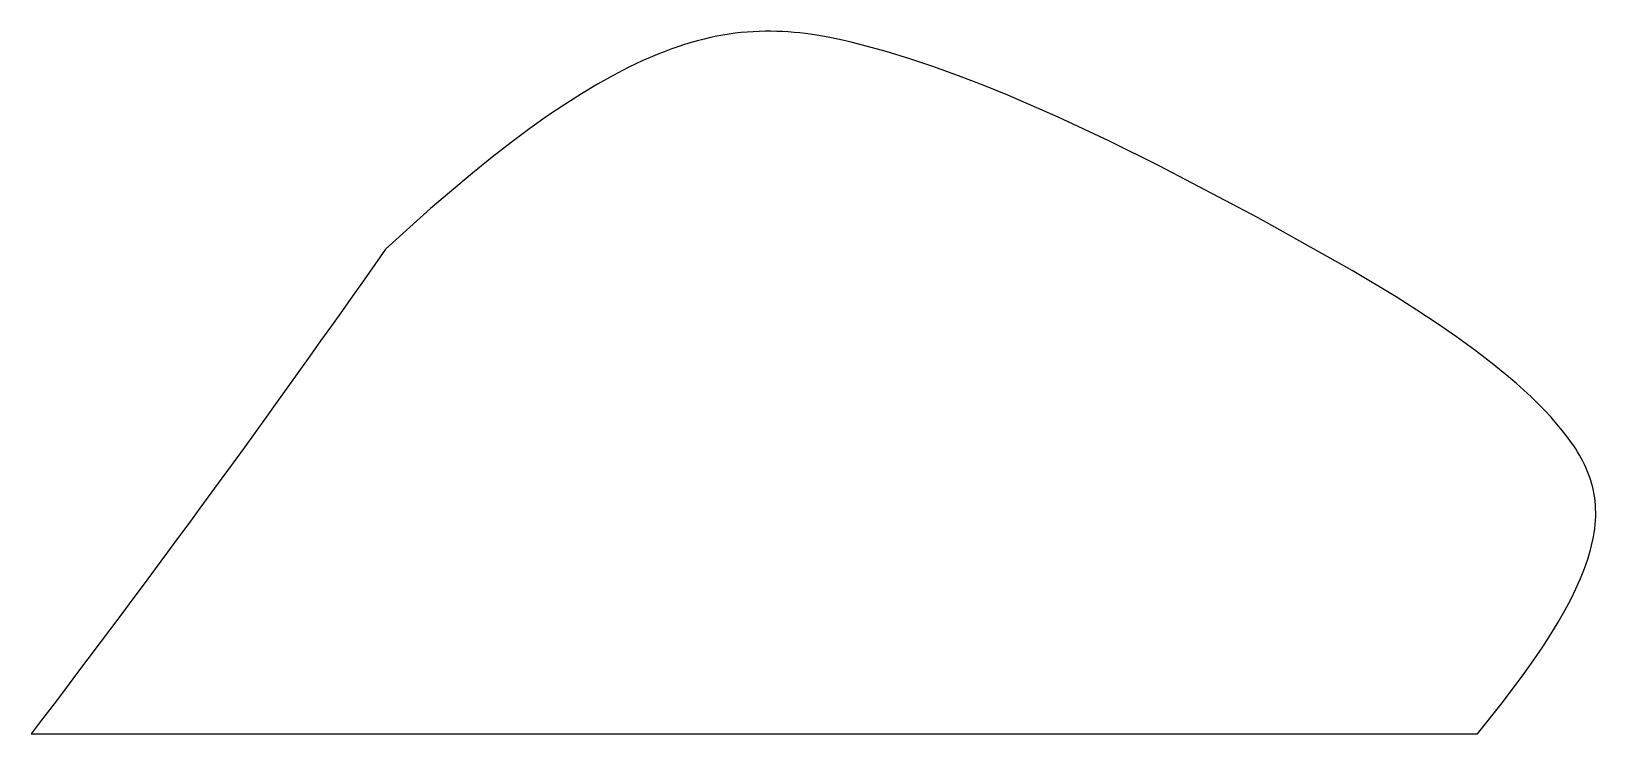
# Model space of a CAD drawing. Header units: inches. Extents: x 74.17 to 82.12, y -44.47 to -40.9.
import ezdxf

# ---------------------------------------------------------------- set-up
doc = ezdxf.new("R2010")
doc.units = ezdxf.units.IN
doc.header["$MEASUREMENT"] = 0
doc.layers.add('Default', color=7, linetype='Continuous', true_color=0x000000)

msp = doc.modelspace()

# ---------------------------------------------------------------- linework, layer by layer
at = {"layer": 'Default'}
msp.add_lwpolyline([(81.5181, -44.4741), (81.645, -44.3151), (81.755, -44.1682), (81.8039, -44.0989), (81.8488, -44.0324), (81.8899, -43.9686), (81.9272, -43.9072), (81.9609, -43.8482), (81.991, -43.7916), (82.0176, -43.7372), (82.0297, -43.7108), (82.0409, -43.6849), (82.0513, -43.6595), (82.061, -43.6346), (82.0698, -43.6102), (82.0778, -43.5863), (82.0851, -43.5628), (82.0916, -43.5398), (82.0974, -43.5172), (82.1024, -43.495), (82.1067, -43.4732), (82.1103, -43.4519), (82.1133, -43.4309), (82.1155, -43.4103), (82.1171, -43.39), (82.118, -43.3701), (82.1182, -43.3505), (82.1178, -43.3313), (82.1168, -43.3123), (82.1152, -43.2937), (82.113, -43.2753), (82.1102, -43.2573), (82.1069, -43.2394), (82.1029, -43.2219), (82.0985, -43.2045), (82.0935, -43.1874), (82.0879, -43.1705), (82.0819, -43.1538), (82.0753, -43.1373), (82.0683, -43.121), (82.0607, -43.1048), (82.0528, -43.0888), (82.0443, -43.0729), (82.0355, -43.0572), (82.0262, -43.0416), (82.0164, -43.026), (82.0063, -43.0106), (81.9958, -42.9952), (81.9736, -42.9647), (81.9501, -42.9343), (81.9214, -42.8996), (81.8911, -42.865), (81.8591, -42.8305), (81.8255, -42.7961), (81.7904, -42.7617), (81.7537, -42.7274), (81.7155, -42.6932), (81.6759, -42.6591), (81.5925, -42.591), (81.5039, -42.5231), (81.4104, -42.4554), (81.3123, -42.3879), (81.2099, -42.3206), (81.1037, -42.2534), (80.8808, -42.1193), (80.4033, -41.8515), (79.9001, -41.5864), (79.644, -41.4594), (79.3874, -41.3392), (79.1323, -41.2282), (79.0058, -41.1768), (78.8804, -41.1285), (78.7563, -41.0837), (78.6337, -41.0427), (78.5129, -41.0056), (78.3941, -40.9729), (78.3355, -40.9583), (78.2773, -40.945), (78.2193, -40.9332), (78.1615, -40.923), (78.1036, -40.9147), (78.0746, -40.9113), (78.0455, -40.9084), (78.0164, -40.9061), (77.9871, -40.9043), (77.9577, -40.9031), (77.9282, -40.9025), (77.8985, -40.9026), (77.8686, -40.9033), (77.8385, -40.9046), (77.8082, -40.9067), (77.7776, -40.9095), (77.7468, -40.913), (77.7158, -40.9173), (77.6844, -40.9223), (77.6527, -40.9282), (77.6207, -40.9349), (77.5883, -40.9424), (77.5556, -40.9508), (77.5224, -40.9601), (77.4889, -40.9703), (77.4549, -40.9814), (77.4205, -40.9934), (77.3857, -41.0065), (77.3503, -41.0205), (77.3144, -41.0356), (77.278, -41.0516), (77.2411, -41.0688), (77.2036, -41.087), (77.1269, -41.1268), (77.0477, -41.1711), (76.9659, -41.2202), (76.8813, -41.2742), (76.7938, -41.3333), (76.7032, -41.3976), (76.6094, -41.4674), (76.5122, -41.5428), (76.4116, -41.6239), (76.199, -41.8042), (75.9705, -42.0096, -0.010179), (74.1708, -44.4741)], format="xyb", close=True, dxfattribs=at)

doc.saveas('drawing.dxf')
